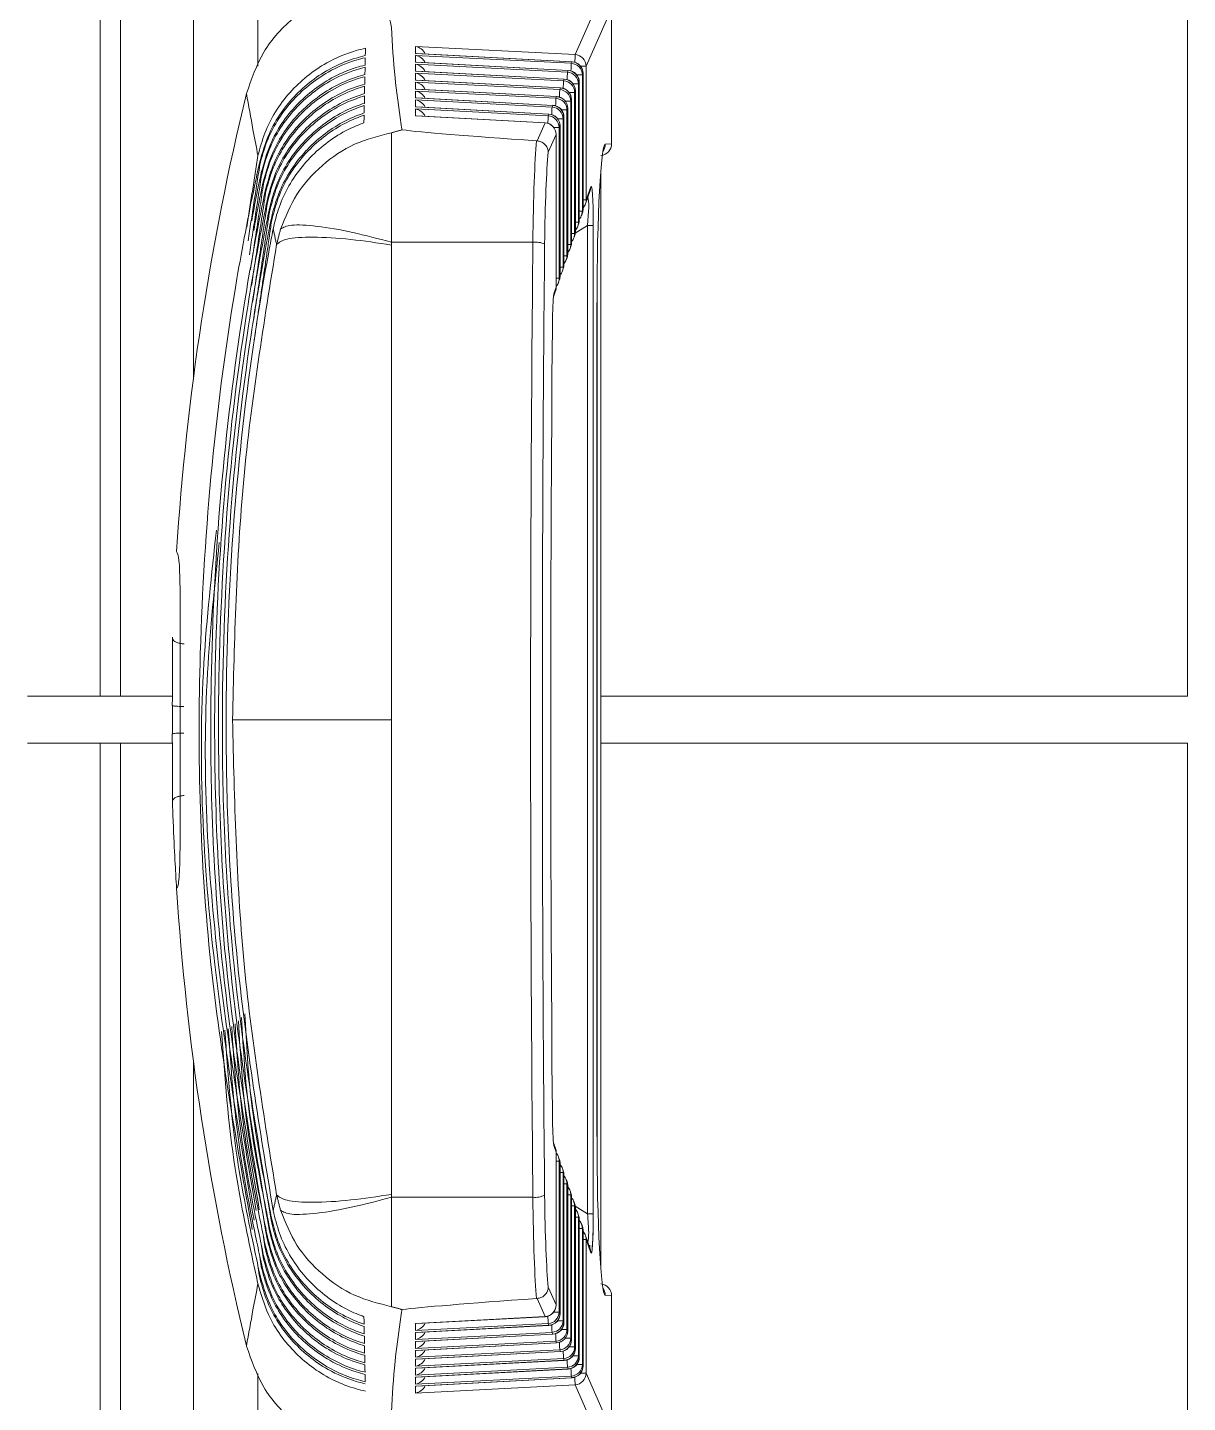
# Model space of a CAD drawing. Extents: x 11 to 120, y 2 to 94.
# Drawn here: x 20.791 to 21.779, y 39.928 to 41.099 of the extents above; entities that cross this region are included whole.
import ezdxf

# ---------------------------------------------------------------- set-up
doc = ezdxf.new("R2010")
doc.units = 0
doc.header["$MEASUREMENT"] = 0
doc.linetypes.add('SLD-Solid', pattern=[0])
doc.layers.add('OBJECT', color=7, linetype='CONTINUOUS')

msp = doc.modelspace()

# ---------------------------------------------------------------- linework, layer by layer
at = {"layer": 'OBJECT', "color": 7, "linetype": 'SLD-Solid', "lineweight": 15}
for p, q in [((20.9321, 42.4688), (20.9321, 40.8001)), ((21.7788, 42.4688), (21.7788, 40.5293)), ((20.987, 41.066), (20.987, 42.3593)), ((20.8702, 40.5293), (20.8702, 42.2891)), ((20.8528, 41.517), (20.8528, 40.5293)), ((21.2788, 41.1248), (21.2572, 41.0758)), ((21.2667, 41.0659), (21.2883, 41.1149)), ((21.2883, 40.9999), (21.2883, 41.1149)), ((21.1213, 41.0828), (21.2572, 41.0758)), ((21.1213, 41.0769), (21.1213, 41.0828)), ((21.2545, 41.0698), (21.1213, 41.0769)), ((21.1213, 41.0752), (21.2539, 41.0684)), ((21.1213, 41.0693), (21.1213, 41.0752)), ((21.2546, 41.0698), (21.1225, 41.0769)), ((21.2513, 41.0623), (21.1213, 41.0693)), ((21.1213, 41.0676), (21.2507, 41.0609)), ((21.1213, 41.0617), (21.1213, 41.0676)), ((21.248, 41.0549), (21.1213, 41.0617)), ((21.1213, 41.06), (21.2474, 41.0535)), ((21.1213, 41.0541), (21.1213, 41.06)), ((21.2513, 41.0624), (21.1225, 41.0693)), ((21.248, 41.055), (21.1225, 41.0617)), ((21.2507, 41.0609), (21.2513, 41.0623)), ((21.2513, 41.0623), (21.2513, 41.0624)), ((21.2539, 41.0684), (21.2545, 41.0698)), ((21.2545, 41.0698), (21.2546, 41.0698)), ((21.2634, 41.0585), (21.2587, 41.0585)), ((21.2667, 41.0659), (21.262, 41.0659)), ((21.264, 41.0598), (21.2634, 41.0585)), ((21.2634, 41.0585), (21.2634, 40.9426)), ((21.264, 40.9443), (21.264, 41.0598)), ((21.264, 40.9443), (21.264, 41.0598)), ((21.264, 41.0598), (21.264, 41.0598)), ((21.2667, 41.0659), (21.2667, 40.9521)), ((21.2447, 41.0474), (21.1213, 41.0541)), ((21.1213, 41.0524), (21.2441, 41.046)), ((21.1213, 41.0465), (21.1213, 41.0524)), ((21.2447, 41.0475), (21.1225, 41.0541)), ((21.2441, 41.046), (21.2447, 41.0474)), ((21.2447, 41.0474), (21.2447, 41.0475)), ((21.2474, 41.0535), (21.248, 41.0549)), ((21.248, 41.0549), (21.248, 41.055)), ((21.2601, 41.051), (21.2555, 41.051)), ((21.2607, 41.0524), (21.2601, 41.051)), ((21.2601, 41.051), (21.2601, 40.933)), ((21.2607, 40.9348), (21.2607, 41.0524)), ((21.2608, 41.0524), (21.2607, 41.0524)), ((21.2608, 40.9348), (21.2608, 41.0524)), ((21.2415, 41.04), (21.1213, 41.0465)), ((21.1213, 41.0448), (21.2408, 41.0386)), ((21.1213, 41.0389), (21.1213, 41.0448)), ((21.2382, 41.0326), (21.1213, 41.0389)), ((21.1213, 41.0372), (21.2376, 41.0311)), ((21.1213, 41.0313), (21.1213, 41.0372)), ((21.2415, 41.0401), (21.1225, 41.0465)), ((21.2382, 41.0326), (21.1225, 41.0389)), ((21.2408, 41.0386), (21.2415, 41.04)), ((21.2415, 41.04), (21.2415, 41.0401)), ((21.2536, 41.0361), (21.2489, 41.0361)), ((21.2568, 41.0436), (21.2522, 41.0436)), ((21.2542, 41.0375), (21.2536, 41.0361)), ((21.2536, 41.0361), (21.2536, 40.914)), ((21.2542, 40.9158), (21.2542, 41.0375)), ((21.2542, 40.9158), (21.2542, 41.0375)), ((21.2542, 41.0375), (21.2542, 41.0375)), ((21.2575, 41.045), (21.2568, 41.0436)), ((21.2568, 41.0436), (21.2568, 40.9235)), ((21.2575, 40.9253), (21.2575, 41.045)), ((21.2575, 40.9253), (21.2575, 41.045)), ((21.2575, 41.045), (21.2575, 41.045)), ((21.2349, 41.0251), (21.1213, 41.0313)), ((21.1213, 41.0296), (21.2343, 41.0237)), ((21.1213, 41.0236), (21.1213, 41.0296)), ((21.2316, 41.0177), (21.1213, 41.0236)), ((21.2349, 41.0252), (21.1225, 41.0313)), ((21.2317, 41.0178), (21.1225, 41.0237)), ((21.2343, 41.0237), (21.2349, 41.0251)), ((21.2349, 41.0251), (21.2349, 41.0252)), ((21.2376, 41.0311), (21.2382, 41.0326)), ((21.2382, 41.0326), (21.2382, 41.0326)), ((21.2503, 41.0287), (21.2457, 41.0287)), ((21.2509, 41.0301), (21.2503, 41.0287)), ((21.2503, 41.0287), (21.2503, 40.9045)), ((21.2509, 40.9063), (21.2509, 41.0301)), ((21.2509, 40.9063), (21.2509, 41.0301)), ((21.2509, 41.0301), (21.2509, 41.0301)), ((21.2316, 41.0177), (21.2248, 41.0023)), ((21.2317, 41.0178), (21.2316, 41.0177)), ((21.2437, 41.0138), (21.2391, 41.0138)), ((21.247, 41.0212), (21.2424, 41.0212)), ((21.2444, 41.0152), (21.2437, 41.0138)), ((21.2437, 41.0138), (21.2437, 40.8854)), ((21.2444, 40.8873), (21.2444, 41.0152)), ((21.2444, 40.8873), (21.2444, 41.0152)), ((21.2444, 41.0152), (21.2444, 41.0152)), ((21.2476, 41.0227), (21.247, 41.0212)), ((21.247, 41.0212), (21.247, 40.8949)), ((21.2476, 40.8968), (21.2476, 41.0227)), ((21.2477, 41.0227), (21.2476, 41.0227)), ((21.2477, 40.8968), (21.2477, 41.0227)), ((21.2344, 40.9926), (21.2411, 41.0078)), ((21.2411, 40.8777), (21.2411, 41.0078)), ((21.2411, 40.8777), (21.2411, 41.0078)), ((21.2411, 41.0078), (21.2411, 41.0078)), ((21.2883, 40.9999), (21.2829, 40.9994)), ((21.2883, 40.9999), (21.2883, 40.9999)), ((21.279, 40.0416), (21.279, 40.9771)), ((21.2661, 40.9488), (21.27, 40.9601)), ((21.2705, 40.9633), (21.2667, 40.9521)), ((21.2608, 40.9426), (21.2634, 40.9426)), ((21.2634, 40.9426), (21.264, 40.9443)), ((21.2667, 40.9521), (21.264, 40.9521)), ((21.264, 40.9443), (21.264, 40.9443)), ((21.2573, 40.9236), (21.2677, 40.9303)), ((21.2575, 40.933), (21.2601, 40.933)), ((21.2596, 40.9298), (21.2602, 40.9316)), ((21.2601, 40.933), (21.2607, 40.9348)), ((21.2607, 40.9348), (21.2608, 40.9348)), ((21.2629, 40.9393), (21.2635, 40.9411)), ((21.2677, 40.0884), (21.2677, 40.9303)), ((21.2727, 40.9303), (21.2677, 40.9303)), ((21.2727, 40.9303), (21.2727, 40.0884)), ((21.2542, 40.9235), (21.2568, 40.9235)), ((21.2563, 40.9203), (21.2569, 40.9221)), ((21.2568, 40.9235), (21.2575, 40.9253)), ((21.2575, 40.9253), (21.2575, 40.9253)), ((21.1008, 40.916), (21.2213, 40.916)), ((21.2503, 40.9045), (21.2509, 40.9063)), ((21.2509, 40.914), (21.2536, 40.914)), ((21.2509, 40.9063), (21.2509, 40.9063)), ((21.253, 40.9107), (21.2537, 40.9125)), ((21.2536, 40.914), (21.2542, 40.9158)), ((21.2542, 40.9158), (21.2542, 40.9158)), ((21.2444, 40.8949), (21.247, 40.8949)), ((21.247, 40.8949), (21.2476, 40.8968)), ((21.2476, 40.8968), (21.2477, 40.8968)), ((21.2477, 40.9045), (21.2503, 40.9045)), ((21.2498, 40.9012), (21.2504, 40.903)), ((21.2411, 40.8854), (21.2437, 40.8854)), ((21.2432, 40.8822), (21.2438, 40.884)), ((21.2437, 40.8854), (21.2444, 40.8873)), ((21.2444, 40.8873), (21.2444, 40.8873)), ((21.2465, 40.8917), (21.2471, 40.8935)), ((21.2389, 40.8696), (21.2406, 40.8745)), ((21.2411, 40.8777), (21.2394, 40.8729)), ((21.2411, 40.8777), (21.2411, 40.8777)), ((21.2758, 40.1544), (21.2758, 40.8643)), ((21.2758, 40.8643), (21.2759, 40.8643)), ((21.2759, 40.1544), (21.2759, 40.8643)), ((20.9178, 40.6527), (20.9178, 40.6527)), ((21.7788, 40.5293), (21.279, 40.5293)), ((20.8528, 40.4893), (20.8528, 39.5017)), ((20.8702, 38.7296), (20.8702, 40.4893)), ((21.279, 40.4893), (21.7788, 40.4893)), ((21.7788, 40.4893), (21.7788, 38.5499)), ((20.9178, 40.366), (20.9178, 40.366)), ((20.9321, 40.2186), (20.9321, 38.5499)), ((21.2406, 40.1442), (21.2389, 40.149)), ((21.2411, 40.1409), (21.2394, 40.1458)), ((21.2758, 40.1544), (21.2759, 40.1544)), ((21.2411, 40.0109), (21.2411, 40.1409)), ((21.2411, 40.0109), (21.2411, 40.1409)), ((21.2411, 40.1409), (21.2411, 40.1409)), ((21.2437, 40.1333), (21.2411, 40.1333)), ((21.2438, 40.1347), (21.2432, 40.1365)), ((21.2437, 40.1333), (21.2437, 40.0049)), ((21.2444, 40.1314), (21.2437, 40.1333)), ((21.2444, 40.0035), (21.2444, 40.1314)), ((21.2444, 40.0035), (21.2444, 40.1314)), ((21.2444, 40.1314), (21.2444, 40.1314)), ((21.247, 40.1237), (21.2444, 40.1237)), ((21.2471, 40.1252), (21.2465, 40.127)), ((21.247, 40.1237), (21.247, 39.9975)), ((21.2476, 40.1219), (21.247, 40.1237)), ((21.2476, 39.996), (21.2476, 40.1219)), ((21.2477, 40.1219), (21.2476, 40.1219)), ((21.2477, 39.996), (21.2477, 40.1219)), ((21.2503, 40.1142), (21.2477, 40.1142)), ((21.2504, 40.1157), (21.2498, 40.1175)), ((21.2503, 40.1142), (21.2503, 39.99)), ((21.2509, 40.1124), (21.2503, 40.1142)), ((21.2509, 39.9886), (21.2509, 40.1124)), ((21.2509, 39.9886), (21.2509, 40.1124)), ((21.2509, 40.1124), (21.2509, 40.1124)), ((21.1008, 40.1026), (21.2213, 40.1026)), ((21.2536, 40.1047), (21.2509, 40.1047)), ((21.2537, 40.1061), (21.253, 40.108)), ((21.2536, 40.1047), (21.2536, 39.9826)), ((21.2542, 40.1029), (21.2536, 40.1047)), ((21.2542, 39.9812), (21.2542, 40.1029)), ((21.2542, 39.9812), (21.2542, 40.1029)), ((21.2542, 40.1029), (21.2542, 40.1029)), ((21.2569, 40.0966), (21.2563, 40.0984)), ((21.2568, 40.0952), (21.2542, 40.0952)), ((21.2568, 40.0952), (21.2568, 39.9751)), ((21.2575, 40.0934), (21.2568, 40.0952)), ((21.2573, 40.0951), (21.2677, 40.0884)), ((21.2575, 39.9737), (21.2575, 40.0934)), ((21.2575, 39.9737), (21.2575, 40.0934)), ((21.2575, 40.0934), (21.2575, 40.0934)), ((21.2602, 40.0871), (21.2596, 40.0889)), ((21.2727, 40.0884), (21.2677, 40.0884)), ((21.2601, 40.0857), (21.2575, 40.0857)), ((21.2601, 40.0857), (21.2601, 39.9677)), ((21.2607, 40.0839), (21.2601, 40.0857)), ((21.2607, 39.9663), (21.2607, 40.0839)), ((21.2608, 40.0839), (21.2607, 40.0839)), ((21.2608, 39.9663), (21.2608, 40.0839)), ((21.2634, 40.0761), (21.2608, 40.0761)), ((21.2635, 40.0776), (21.2629, 40.0794)), ((21.2634, 40.0761), (21.2634, 39.9602)), ((21.264, 40.0744), (21.2634, 40.0761)), ((21.264, 39.9589), (21.264, 40.0744)), ((21.264, 39.9589), (21.264, 40.0744)), ((21.264, 40.0744), (21.264, 40.0744)), ((21.264, 40.0666), (21.2667, 40.0666)), ((21.27, 40.0586), (21.2661, 40.0699)), ((21.2667, 40.0666), (21.2667, 39.9528)), ((21.2705, 40.0554), (21.2667, 40.0666)), ((21.2699, 40.0589), (21.2699, 40.0617)), ((21.2316, 40.001), (21.2248, 40.0164)), ((21.2344, 40.0261), (21.2411, 40.0109)), ((21.2883, 40.0188), (21.2829, 40.0192)), ((21.2883, 40.0188), (21.2883, 39.9038)), ((21.2883, 40.0188), (21.2883, 40.0188)), ((21.2391, 40.0049), (21.2437, 40.0049)), ((21.2411, 40.0109), (21.2411, 40.0109)), ((21.2437, 40.0049), (21.2444, 40.0035)), ((21.1213, 39.995), (21.2316, 40.001)), ((21.1213, 39.9891), (21.1213, 39.995)), ((21.2343, 39.995), (21.1213, 39.9891)), ((21.1213, 39.9874), (21.2349, 39.9936)), ((21.1225, 39.995), (21.2317, 40.0009)), ((21.1225, 39.9874), (21.2349, 39.9935)), ((21.2316, 40.001), (21.2317, 40.0009)), ((21.2349, 39.9936), (21.2343, 39.995)), ((21.2349, 39.9935), (21.2349, 39.9936)), ((21.2424, 39.9975), (21.247, 39.9975)), ((21.2444, 40.0035), (21.2444, 40.0035)), ((21.247, 39.9975), (21.2476, 39.996)), ((21.2476, 39.996), (21.2477, 39.996)), ((21.2376, 39.9875), (21.1213, 39.9815)), ((21.1213, 39.9815), (21.1213, 39.9874)), ((21.1213, 39.9798), (21.2382, 39.9861)), ((21.1225, 39.9798), (21.2382, 39.986)), ((21.2382, 39.9861), (21.2376, 39.9875)), ((21.2382, 39.986), (21.2382, 39.9861)), ((21.2457, 39.99), (21.2503, 39.99)), ((21.2489, 39.9826), (21.2536, 39.9826)), ((21.2503, 39.99), (21.2509, 39.9886)), ((21.2509, 39.9886), (21.2509, 39.9886)), ((21.2536, 39.9826), (21.2542, 39.9812)), ((21.2542, 39.9812), (21.2542, 39.9812)), ((21.2408, 39.9801), (21.1213, 39.9739)), ((21.1213, 39.9739), (21.1213, 39.9798)), ((21.1213, 39.9722), (21.2415, 39.9787)), ((21.2441, 39.9727), (21.1213, 39.9663)), ((21.1213, 39.9663), (21.1213, 39.9722)), ((21.1213, 39.9646), (21.2447, 39.9712)), ((21.1225, 39.9722), (21.2415, 39.9786)), ((21.1225, 39.9646), (21.2447, 39.9712)), ((21.2415, 39.9787), (21.2408, 39.9801)), ((21.2415, 39.9786), (21.2415, 39.9787)), ((21.2447, 39.9712), (21.2441, 39.9727)), ((21.2447, 39.9712), (21.2447, 39.9712)), ((21.2522, 39.9751), (21.2568, 39.9751)), ((21.2568, 39.9751), (21.2575, 39.9737)), ((21.2575, 39.9737), (21.2575, 39.9737)), ((21.2474, 39.9652), (21.1213, 39.9587)), ((21.1213, 39.9587), (21.1213, 39.9646)), ((21.1213, 39.957), (21.248, 39.9638)), ((21.2507, 39.9578), (21.1213, 39.9511)), ((21.1225, 39.957), (21.248, 39.9637)), ((21.248, 39.9638), (21.2474, 39.9652)), ((21.248, 39.9637), (21.248, 39.9638)), ((21.2513, 39.9564), (21.2507, 39.9578)), ((21.2555, 39.9677), (21.2601, 39.9677)), ((21.2587, 39.9602), (21.2634, 39.9602)), ((21.2601, 39.9677), (21.2607, 39.9663)), ((21.2607, 39.9663), (21.2608, 39.9663)), ((21.2634, 39.9602), (21.264, 39.9589)), ((21.264, 39.9589), (21.264, 39.9589)), ((20.987, 38.6593), (20.987, 39.9525)), ((21.1213, 39.9511), (21.1213, 39.957)), ((21.1213, 39.9494), (21.2513, 39.9564)), ((21.2539, 39.9503), (21.1213, 39.9435)), ((21.1213, 39.9435), (21.1213, 39.9494)), ((21.1213, 39.9418), (21.2545, 39.9489)), ((21.1225, 39.9494), (21.2513, 39.9563)), ((21.1225, 39.9417), (21.2546, 39.9489)), ((21.2513, 39.9563), (21.2513, 39.9564)), ((21.2545, 39.9489), (21.2539, 39.9503)), ((21.2546, 39.9489), (21.2545, 39.9489)), ((21.262, 39.9528), (21.2667, 39.9528)), ((21.2667, 39.9528), (21.2883, 39.9037)), ((21.2572, 39.9429), (21.1213, 39.9359)), ((21.1213, 39.9359), (21.1213, 39.9418)), ((21.2788, 39.8939), (21.2572, 39.9429))]:
    msp.add_line(p, q, dxfattribs=at)
at = {"layer": 'OBJECT', "color": 7, "linetype": 'SLD-Solid', "lineweight": 15, "flags": 128}
for points in [[(21.2408, 41.0386), (21.2408, 41.0382), (21.2408, 41.0375), (21.2408, 41.0365), (21.2407, 41.0353), (21.2407, 41.0338), (21.2406, 41.0322), (21.2406, 41.0322)], [(21.2441, 41.046), (21.2441, 41.0457), (21.2441, 41.045), (21.244, 41.044), (21.244, 41.0427), (21.2439, 41.0413), (21.2439, 41.0397), (21.2439, 41.0397)], [(21.2343, 41.0237), (21.2343, 41.0233), (21.2343, 41.0226), (21.2342, 41.0216), (21.2342, 41.0204), (21.2341, 41.019), (21.234, 41.0173), (21.234, 41.0174)], [(21.2376, 41.0311), (21.2376, 41.0308), (21.2375, 41.0301), (21.2375, 41.0291), (21.2374, 41.0279), (21.2374, 41.0264), (21.2373, 41.0248), (21.2373, 41.0248)], [(21.2343, 39.995), (21.2343, 39.9954), (21.2343, 39.9961), (21.2342, 39.997), (21.2342, 39.9983), (21.2341, 39.9997), (21.234, 40.0014), (21.234, 40.0013)], [(21.2376, 39.9875), (21.2376, 39.9879), (21.2375, 39.9886), (21.2375, 39.9896), (21.2374, 39.9908), (21.2374, 39.9923), (21.2373, 39.9939), (21.2373, 39.9939)], [(21.2408, 39.9801), (21.2408, 39.9805), (21.2408, 39.9812), (21.2408, 39.9822), (21.2407, 39.9834), (21.2407, 39.9849), (21.2406, 39.9865), (21.2406, 39.9865)], [(21.2441, 39.9727), (21.2441, 39.973), (21.2441, 39.9737), (21.244, 39.9747), (21.244, 39.976), (21.2439, 39.9774), (21.2439, 39.979), (21.2439, 39.979)]]:
    msp.add_lwpolyline(points, dxfattribs=at)
at = {"layer": 'OBJECT', "color": 7, "linetype": 'SLD-Solid', "lineweight": 15}
for centre, radius, start, end in [((20.9736, 41.0841), 0.2838, 357.0268, 358.3202), ((21.2566, 41.0658), 0.01, 0.5779, 86.7662), ((20.9674, 41.0692), 0.2834, 357.0284, 358.3207), ((21.2501, 41.0509), 0.01, 0.5779, 86.7662), ((21.2508, 41.0524), 0.01, 0, 86.9163), ((21.2507, 41.0523), 0.01, 0.5779, 86.7662), ((20.9705, 41.0767), 0.2836, 357.0276, 358.3204), ((21.2534, 41.0584), 0.01, 0.5779, 86.7662), ((21.254, 41.0597), 0.01, 0.5779, 86.7662), ((21.254, 41.0598), 0.01, 0, 86.9163), ((21.2442, 41.0375), 0.01, 0, 86.9163), ((21.2442, 41.0374), 0.01, 0.5779, 86.7662), ((20.9644, 41.0618), 0.2831, 357.0293, 358.3209), ((21.2468, 41.0435), 0.01, 0.5779, 86.7662), ((21.2475, 41.045), 0.01, 0, 86.9163), ((21.2474, 41.0449), 0.01, 0.5779, 86.7662), ((23.1633, 40.5093), 2.25, 166.2899, 176.3463), ((21.2403, 41.0286), 0.01, 0.5779, 86.7662), ((21.2409, 41.0301), 0.01, 0, 86.9163), ((21.2409, 41.03), 0.01, 0.5779, 86.7662), ((21.2435, 41.036), 0.01, 0.5779, 86.7662), ((21.2337, 41.0137), 0.01, 0.5779, 86.7662), ((21.2344, 41.0152), 0.01, 0, 86.9163), ((21.2343, 41.0151), 0.01, 0.5779, 86.7662), ((21.237, 41.0211), 0.01, 0.5779, 86.7662), ((21.2377, 41.0227), 0.01, 0, 86.9163), ((21.2376, 41.0226), 0.01, 0.5779, 86.7662), ((21.2311, 41.0077), 0.01, 0.5779, 86.7662), ((21.2311, 41.0078), 0.01, 0, 86.9163), ((21.2783, 40.9999), 0.01, 275, 0), ((21.2729, 40.9994), 0.01, 322.3692, 0.0202), ((21.2608, 40.9632), 0.00975, 341.0216, 0.4727), ((21.2536, 40.9425), 0.00975, 341.0216, 0.4727), ((21.254, 40.9443), 0.01, 341.0172, 0), ((21.2543, 40.9443), 0.00975, 341.0216, 0.4727), ((21.2567, 40.9521), 0.01, 317.2005, 341.0172), ((21.2569, 40.952), 0.00975, 341.0216, 0.4727), ((21.2501, 40.933), 0.01, 317.2514, 341.0172), ((21.2504, 40.933), 0.00975, 341.0216, 0.4727), ((21.2508, 40.9348), 0.01, 341.0172, 0), ((21.251, 40.9347), 0.00975, 341.0216, 0.4727), ((21.2534, 40.9426), 0.01, 317.226, 341.0172), ((21.2469, 40.9235), 0.01, 317.2769, 341.0172), ((21.2471, 40.9234), 0.00975, 341.0216, 0.4727), ((21.2475, 40.9253), 0.01, 341.0172, 0), ((21.2477, 40.9252), 0.00975, 341.0216, 0.4727), ((21.2234, 40.8991), 0.0171, 62.4563, 97.024), ((21.2409, 40.9063), 0.01, 341.0172, 0), ((21.2412, 40.9062), 0.00975, 341.0216, 0.4727), ((21.2436, 40.914), 0.01, 317.3024, 341.0172), ((21.2438, 40.9139), 0.00975, 341.0216, 0.4727), ((21.2442, 40.9158), 0.01, 341.0172, 0), ((21.2444, 40.9157), 0.00975, 341.0216, 0.4727), ((21.2373, 40.8949), 0.00975, 341.0216, 0.4727), ((21.2377, 40.8968), 0.01, 341.0172, 0), ((21.2379, 40.8967), 0.00975, 341.0216, 0.4727), ((21.2403, 40.9045), 0.01, 317.3279, 341.0172), ((21.2405, 40.9044), 0.00975, 341.0216, 0.4727), ((21.234, 40.8853), 0.00975, 341.0216, 0.4727), ((21.2344, 40.8873), 0.01, 341.0172, 0), ((21.2346, 40.8872), 0.00975, 341.0216, 0.4727), ((21.237, 40.8949), 0.01, 317.3534, 341.0172), ((21.2297, 40.8728), 0.00975, 341.0216, 0.4727), ((21.2311, 40.8777), 0.01, 341.0172, 0), ((21.2314, 40.8777), 0.00975, 341.0216, 0.4727), ((21.2338, 40.8854), 0.01, 317.3789, 341.0172), ((23.1633, 40.5093), 2.25, 183.6537, 193.7101), ((21.2297, 40.1459), 0.00975, 359.5273, 18.9784), ((21.2311, 40.1409), 0.01, 0, 18.9828), ((21.2314, 40.141), 0.00975, 359.5273, 18.9784), ((21.2338, 40.1333), 0.01, 18.9828, 42.6211), ((21.234, 40.1333), 0.00975, 359.5273, 18.9784), ((21.2344, 40.1314), 0.01, 0, 18.9828), ((21.2346, 40.1315), 0.00975, 359.5273, 18.9784), ((21.237, 40.1237), 0.01, 18.9828, 42.6466), ((21.2373, 40.1238), 0.00975, 359.5273, 18.9784), ((21.2377, 40.1219), 0.01, 0, 18.9828), ((21.2379, 40.122), 0.00975, 359.5273, 18.9784), ((21.2403, 40.1142), 0.01, 18.9828, 42.6721), ((21.2405, 40.1143), 0.00975, 359.5273, 18.9784), ((21.2409, 40.1124), 0.01, 0, 18.9828), ((21.2412, 40.1125), 0.00975, 359.5273, 18.9784), ((21.2436, 40.1047), 0.01, 18.9828, 42.6976), ((21.2234, 40.1196), 0.0171, 262.976, 297.5437), ((21.2438, 40.1048), 0.00975, 359.5273, 18.9784), ((21.2442, 40.1029), 0.01, 0, 18.9828), ((21.2444, 40.103), 0.00975, 359.5273, 18.9784), ((21.2469, 40.0952), 0.01, 18.9828, 42.7231), ((21.2471, 40.0953), 0.00975, 359.5273, 18.9784), ((21.2475, 40.0934), 0.01, 0, 18.9828), ((21.2477, 40.0935), 0.00975, 359.5273, 18.9784), ((21.2501, 40.0857), 0.01, 18.9828, 42.7486), ((21.2504, 40.0857), 0.00975, 359.5273, 18.9784), ((21.2508, 40.0839), 0.01, 0, 18.9828), ((21.251, 40.084), 0.00975, 359.5273, 18.9784), ((20.924, 40.0841), 0.3487, 356.0429, 0.6963), ((21.2534, 40.0761), 0.01, 18.9828, 42.774), ((21.2536, 40.0762), 0.00975, 359.5273, 18.9784), ((21.254, 40.0744), 0.01, 0, 18.9828), ((21.2543, 40.0744), 0.00975, 359.5273, 18.9784), ((21.2567, 40.0666), 0.01, 18.9828, 42.7995), ((21.2569, 40.0667), 0.00975, 359.5273, 18.9784), ((21.2608, 40.0555), 0.00975, 359.5273, 18.9784), ((21.2783, 40.0188), 0.01, 0, 85), ((21.2729, 40.0192), 0.01, 359.9798, 37.6308), ((21.2311, 40.011), 0.01, 273.2338, 359.4221), ((21.2311, 40.0109), 0.01, 273.0837, 0), ((21.2337, 40.005), 0.01, 273.2338, 359.4221), ((21.2344, 40.0035), 0.01, 273.0837, 0), ((21.2343, 40.0036), 0.01, 273.2338, 359.4221), ((21.237, 39.9976), 0.01, 273.2338, 359.4221), ((21.2377, 39.996), 0.01, 273.0837, 0), ((21.2376, 39.9961), 0.01, 273.2338, 359.4221), ((21.2403, 39.9901), 0.01, 273.2338, 359.4221), ((21.2409, 39.9886), 0.01, 273.0837, 0), ((21.2409, 39.9887), 0.01, 273.2338, 359.4221), ((21.2435, 39.9827), 0.01, 273.2338, 359.4221), ((21.2442, 39.9812), 0.01, 273.0837, 0), ((21.2442, 39.9813), 0.01, 273.2338, 359.4221), ((20.9644, 39.9569), 0.2831, 1.6791, 2.9707), ((21.2468, 39.9752), 0.01, 273.2338, 359.4221), ((21.2475, 39.9737), 0.01, 273.0837, 0), ((21.2474, 39.9738), 0.01, 273.2338, 359.4221), ((20.9674, 39.9495), 0.2834, 1.6793, 2.9716), ((21.2501, 39.9678), 0.01, 273.2338, 359.4221), ((21.2508, 39.9663), 0.01, 273.0837, 0), ((21.2507, 39.9664), 0.01, 273.2338, 359.4221), ((21.2534, 39.9603), 0.01, 273.2338, 359.4221), ((21.254, 39.959), 0.01, 273.2338, 359.4221), ((21.254, 39.9589), 0.01, 273.0837, 0), ((20.9705, 39.942), 0.2836, 1.6796, 2.9724), ((21.0342, 39.937), 0.2231, 1.5039, 3.1491), ((21.2566, 39.9529), 0.01, 273.2338, 359.4221)]:
    msp.add_arc(centre, radius, start, end, dxfattribs=at)
for centre, major_axis, ratio, start_param, end_param in [((23.1633, 41.6277), (0, 2.3412), 0.904333, 1.783132, 1.798644), ((21.1208, 41.0729), (-0.00731, 0.0077), 0.885668, 4.382844, 5.410602), ((21.1208, 41.0653), (-0.00731, 0.0077), 0.885668, 4.382844, 5.410602), ((21.1208, 41.0577), (-0.00731, 0.0077), 0.885668, 4.382844, 5.410602), ((21.1208, 41.0501), (-0.00731, 0.0077), 0.885668, 4.382844, 5.410602), ((21.1208, 41.0425), (-0.00731, 0.0077), 0.885668, 4.382844, 5.410602), ((21.1208, 41.0349), (-0.00731, 0.0077), 0.885668, 4.382844, 5.410602), ((21.1208, 41.0273), (-0.00731, 0.0077), 0.885668, 4.382844, 5.410602), ((21.1208, 41.0196), (-0.00731, 0.0077), 0.885668, 4.382844, 5.410602), ((23.3905, 40.8944), (2.2897, -0.1191), 0.00637, 3.231059, 3.472172), ((21.227, 40.8944), (0, 0.12), 0.048402, 0.452421, 1.389042), ((21.237, 40.8944), (0, 0.11), 0.052802, 0.467509, 1.389042), ((21.283, 40.8639), (0, 0.1355), 0.052561, 0.00459, 1.56779), ((21.2701, 40.9156), (0.0008, 0.0482), 0.049658, 5.022693, 6.434219), ((21.2602, 40.9156), (0.0068, 0.04), 0.131783, 5.110715, 6.047878), ((21.3376, 40.5093), (0, 2.25), 0.052568, 1.389042, 1.75255), ((21.3476, 40.5093), (0, 2.24), 0.052802, 1.389042, 1.75255), ((21.3511, 40.5093), (0, 2.1693), 0.052827, 1.416282, 1.725311), ((20.9065, 40.5093), (0, 0.1429), 0.054262, 4.626976, 4.797802), ((21.283, 40.1548), (0, 0.1355), 0.052561, 1.573802, 3.137003), ((21.227, 40.1243), (0, 0.12), 0.048402, 1.75255, 2.689171), ((21.237, 40.1243), (0, 0.11), 0.052802, 1.75255, 2.674084), ((21.2602, 40.1031), (-0.0068, 0.04), 0.131783, 3.829134, 4.314063), ((21.2701, 40.1031), (-0.0008, 0.0482), 0.049658, 2.990559, 4.402085), ((21.2602, 40.1031), (-0.0068, 0.04), 0.131783, 3.3769, 3.829134), ((23.3905, 40.1243), (2.2897, 0.1191), 0.00637, 2.811013, 3.052126), ((21.1208, 39.9991), (0.00731, 0.0077), 0.885668, 4.014175, 5.041934), ((21.1208, 39.9914), (0.00731, 0.0077), 0.885668, 4.014175, 5.041934), ((21.1208, 39.9838), (0.00731, 0.0077), 0.885668, 4.014175, 5.041934), ((21.1208, 39.9762), (0.00731, 0.0077), 0.885668, 4.014175, 5.041934), ((21.1208, 39.9686), (0.00731, 0.0077), 0.885668, 4.014175, 5.041934), ((21.1208, 39.961), (0.00731, 0.0077), 0.885668, 4.014175, 5.041934), ((21.1208, 39.9534), (0.00731, 0.0077), 0.885668, 4.014175, 5.041934), ((21.1208, 39.9458), (0.00731, 0.0077), 0.885668, 4.014175, 5.041934)]:
    msp.add_ellipse(centre, major_axis=major_axis, ratio=ratio, start_param=start_param, end_param=end_param, dxfattribs=at)
for points, knots in [([(21.0936, 41.1343), (21.0801, 41.133), (21.0532, 41.1303), (21.0175, 41.1095), (20.9901, 41.0797), (20.9816, 41.0549), (20.9774, 41.0428)], [0, 0, 0, 0, 0.253584, 0.507165, 0.760847, 1, 1, 1, 1]), ([(21.1098, 41.0117), (21.1097, 41.0124), (21.1092, 41.0159), (21.107, 41.0307), (21.103, 41.0591), (21.1016, 41.0846), (21.1008, 41.0989)], [0, 0, 0, 0, 0.024148, 0.120739, 0.507103, 1, 1, 1, 1]), ([(20.9871, 40.9898), (20.9889, 40.9963), (20.9942, 41.0158), (21.0127, 41.0449), (21.0411, 41.0679), (21.0646, 41.0778), (21.076, 41.0806), (21.0787, 41.0812)], [0, 0, 0, 0, 0.147376, 0.444496, 0.741154, 0.940222, 1, 1, 1, 1]), ([(21.0785, 41.075), (21.0759, 41.0743), (21.0668, 41.072), (21.0456, 41.0635), (21.0182, 41.0434), (20.997, 41.0135), (20.9908, 40.992), (20.9884, 40.9834)], [0, 0, 0, 0, 0.059553, 0.208066, 0.505163, 0.802607, 1, 1, 1, 1]), ([(20.9887, 40.9818), (20.9904, 40.9883), (20.9957, 41.0078), (21.014, 41.037), (21.0421, 41.0598), (21.065, 41.0697), (21.0759, 41.0725), (21.0785, 41.0732)], [0, 0, 0, 0, 0.148954, 0.449261, 0.7491, 0.940502, 1, 1, 1, 1]), ([(21.0785, 41.0732), (21.0785, 41.0723), (21.0784, 41.0702), (21.0784, 41.0682), (21.0784, 41.0669)], [0, 0, 0, 0, 0.412528, 1, 1, 1, 1]), ([(21.0787, 41.0812), (21.0786, 41.0803), (21.0786, 41.0783), (21.0786, 41.0762), (21.0785, 41.075)], [0, 0, 0, 0, 0.412557, 1, 1, 1, 1]), ([(21.0784, 41.0669), (21.0758, 41.0662), (21.0668, 41.0638), (21.0458, 41.055), (21.0186, 41.0345), (20.9982, 41.0046), (20.9923, 40.9836), (20.99, 40.9754)], [0, 0, 0, 0, 0.059276, 0.209421, 0.509831, 0.810598, 1, 1, 1, 1]), ([(20.9903, 40.9738), (20.992, 40.9803), (20.9972, 40.9998), (21.0155, 41.0291), (21.0431, 41.0517), (21.0654, 41.0616), (21.0758, 41.0644), (21.0783, 41.0651)], [0, 0, 0, 0, 0.150605, 0.454244, 0.75741, 0.940779, 1, 1, 1, 1]), ([(21.0782, 41.0589), (21.0757, 41.0581), (21.0668, 41.0556), (21.0459, 41.0464), (21.019, 41.0255), (20.9994, 40.9958), (20.9937, 40.9751), (20.9916, 40.9674)], [0, 0, 0, 0, 0.059002, 0.210856, 0.514734, 0.81898, 1, 1, 1, 1]), ([(21.0783, 41.0651), (21.0783, 41.0643), (21.0783, 41.0622), (21.0783, 41.0601), (21.0782, 41.0589)], [0, 0, 0, 0, 0.412497, 1, 1, 1, 1]), ([(20.9919, 40.9658), (20.9936, 40.9723), (20.9988, 40.9918), (21.0169, 41.0211), (21.0441, 41.0436), (21.0658, 41.0535), (21.0757, 41.0563), (21.0782, 41.057)], [0, 0, 0, 0, 0.152333, 0.459461, 0.766109, 0.941054, 1, 1, 1, 1]), ([(21.0781, 41.0507), (21.0756, 41.05), (21.0668, 41.0473), (21.0461, 41.0378), (21.0195, 41.0165), (21.0006, 40.9869), (20.9952, 40.9667), (20.9932, 40.9594)], [0, 0, 0, 0, 0.058731, 0.212374, 0.519887, 0.827777, 1, 1, 1, 1]), ([(20.9936, 40.9578), (20.9952, 40.9642), (21.0003, 40.9838), (21.0184, 41.0132), (21.0451, 41.0354), (21.0663, 41.0453), (21.0756, 41.0482), (21.078, 41.0489)], [0, 0, 0, 0, 0.154143, 0.464926, 0.775223, 0.941326, 1, 1, 1, 1]), ([(21.078, 41.0489), (21.078, 41.048), (21.078, 41.0459), (21.0779, 41.0438), (21.0779, 41.0426)], [0, 0, 0, 0, 0.41243, 1, 1, 1, 1]), ([(21.0782, 41.057), (21.0782, 41.0562), (21.0781, 41.0541), (21.0781, 41.052), (21.0781, 41.0507)], [0, 0, 0, 0, 0.412464, 1, 1, 1, 1]), ([(20.9774, 41.0426), (20.9792, 41.0324), (20.9823, 41.0148), (20.9857, 40.9972), (20.9871, 40.9898)], [0, 0, 0, 0, 0.581449, 1, 1, 1, 1]), ([(21.0779, 41.0426), (21.0755, 41.0418), (21.0668, 41.039), (21.0462, 41.0292), (21.02, 41.0075), (21.0018, 40.978), (20.9967, 40.9582), (20.9949, 40.9514)], [0, 0, 0, 0, 0.058463, 0.213983, 0.525307, 0.837021, 1, 1, 1, 1]), ([(20.9952, 40.9498), (20.9969, 40.9562), (21.0019, 40.9758), (21.0198, 41.0053), (21.0461, 41.0273), (21.0667, 41.0371), (21.0755, 41.0399), (21.0779, 41.0407)], [0, 0, 0, 0, 0.156042, 0.470658, 0.784781, 0.941595, 1, 1, 1, 1]), ([(21.0779, 41.0407), (21.0779, 41.0398), (21.0778, 41.0377), (21.0778, 41.0356), (21.0778, 41.0343)], [0, 0, 0, 0, 0.412394, 1, 1, 1, 1]), ([(21.0778, 41.0343), (21.0754, 41.0336), (21.0667, 41.0306), (21.0464, 41.0205), (21.0205, 40.9984), (21.0031, 40.969), (20.9982, 40.9497), (20.9966, 40.9434)], [0, 0, 0, 0, 0.058198, 0.215687, 0.531014, 0.846742, 1, 1, 1, 1]), ([(20.9969, 40.9417), (20.9986, 40.9482), (21.0035, 40.9678), (21.0213, 40.9974), (21.0472, 41.0191), (21.0672, 41.0289), (21.0754, 41.0317), (21.0777, 41.0325)], [0, 0, 0, 0, 0.158035, 0.476676, 0.794816, 0.941861, 1, 1, 1, 1]), ([(21.0776, 41.0261), (21.0753, 41.0253), (21.0667, 41.0222), (21.0466, 41.0118), (21.0211, 40.9892), (21.0044, 40.9601), (20.9997, 40.9412), (20.9983, 40.9354)], [0, 0, 0, 0, 0.057936, 0.217495, 0.537029, 0.856977, 1, 1, 1, 1]), ([(20.9987, 40.9337), (21.0003, 40.9402), (21.0052, 40.9598), (21.0229, 40.9894), (21.0482, 41.0109), (21.0676, 41.0206), (21.0753, 41.0234), (21.0776, 41.0242)], [0, 0, 0, 0, 0.16013, 0.483001, 0.805363, 0.942123, 1, 1, 1, 1]), ([(21.0776, 41.0242), (21.0775, 41.0234), (21.0775, 41.0212), (21.0774, 41.0191), (21.0774, 41.0178)], [0, 0, 0, 0, 0.412316, 1, 1, 1, 1]), ([(21.0777, 41.0325), (21.0777, 41.0316), (21.0777, 41.0295), (21.0776, 41.0274), (21.0776, 41.0261)], [0, 0, 0, 0, 0.412356, 1, 1, 1, 1]), ([(21.0774, 41.0178), (21.0752, 41.0169), (21.0667, 41.0137), (21.0468, 41.0031), (21.0216, 40.98), (21.0057, 40.9511), (21.0013, 40.9327), (21.0001, 40.9273)], [0, 0, 0, 0, 0.057678, 0.219414, 0.543377, 0.867765, 1, 1, 1, 1]), ([(21.2248, 41.0023), (21.226, 41.0021), (21.2282, 41.0018), (21.2311, 40.9999), (21.2332, 40.9974), (21.2342, 40.9948), (21.2344, 40.9932), (21.2344, 40.9926), (21.2344, 40.9926)], [0, 0, 0, 0, 0.219281, 0.438507, 0.659241, 0.882986, 0.98583, 1, 1, 1, 1]), ([(20.9884, 40.9834), (20.987, 40.9769), (20.98, 40.9443), (20.9538, 40.8064), (20.9328, 40.5848), (20.9396, 40.3124), (20.9687, 40.1503), (20.9822, 40.0752)], [0, 0, 0, 0, 0.021872, 0.109373, 0.460233, 0.750104, 1, 1, 1, 1]), ([(20.99, 40.9754), (20.9886, 40.9689), (20.9856, 40.9552), (20.9831, 40.9414), (20.9818, 40.9342)], [0, 0, 0, 0, 0.476163, 1, 1, 1, 1]), ([(20.9916, 40.9674), (20.9902, 40.9609), (20.9873, 40.9472), (20.9849, 40.9334), (20.9836, 40.9261)], [0, 0, 0, 0, 0.476002, 1, 1, 1, 1]), ([(20.9932, 40.9594), (20.9919, 40.9529), (20.9852, 40.9202), (20.9605, 40.7821), (20.9424, 40.5682), (20.9507, 40.3099), (20.9764, 40.1612), (20.9883, 40.0918)], [0, 0, 0, 0, 0.022909, 0.11456, 0.482067, 0.758171, 1, 1, 1, 1]), ([(20.9949, 40.9514), (20.9936, 40.9448), (20.987, 40.9122), (20.9628, 40.774), (20.9455, 40.5626), (20.9551, 40.2989), (20.9816, 40.1448), (20.9949, 40.0673)], [0, 0, 0, 0, 0.022484, 0.112433, 0.473117, 0.735079, 1, 1, 1, 1]), ([(20.9966, 40.9434), (20.9953, 40.9368), (20.9888, 40.9041), (20.9651, 40.7658), (20.9488, 40.5571), (20.9587, 40.2989), (20.9839, 40.1501), (20.9966, 40.0753)], [0, 0, 0, 0, 0.022904, 0.114532, 0.481954, 0.739618, 1, 1, 1, 1]), ([(20.9983, 40.9354), (20.997, 40.9288), (20.9907, 40.8961), (20.9674, 40.7577), (20.9521, 40.5516), (20.9623, 40.2989), (20.9863, 40.1554), (20.9983, 40.0833)], [0, 0, 0, 0, 0.023339, 0.11671, 0.491124, 0.744318, 1, 1, 1, 1]), ([(21.1008, 40.916), (21.0896, 40.919), (21.0666, 40.9251), (21.0362, 40.9302), (21.0138, 40.9314), (21.0088, 40.9286), (21.0064, 40.9272)], [0, 0, 0, 0, 0.241561, 0.5, 0.758439, 1, 1, 1, 1]), ([(21.0001, 40.9273), (20.9988, 40.9208), (20.9926, 40.888), (20.9698, 40.7496), (20.9553, 40.5461), (20.9659, 40.2989), (20.9886, 40.1608), (21.0001, 40.0913)], [0, 0, 0, 0, 0.023792, 0.118973, 0.500646, 0.749188, 1, 1, 1, 1]), ([(21.1008, 40.9136), (21.089, 40.9154), (21.0647, 40.9191), (21.0329, 40.9209), (21.0098, 40.9194), (21.0052, 40.9158), (21.003, 40.914)], [0, 0, 0, 0, 0.24117, 0.5, 0.75883, 1, 1, 1, 1]), ([(21.003, 40.914), (20.9922, 40.8475), (20.9703, 40.7135), (20.9671, 40.5777), (20.9655, 40.5093)], [0, 0, 0, 0, 0.496376, 1, 1, 1, 1]), ([(21.2394, 40.8729), (21.2392, 40.872), (21.2388, 40.8701), (21.2383, 40.8627), (21.238, 40.8534), (21.2379, 40.8465), (21.2379, 40.8432)], [0, 0, 0, 0, 0.261879, 0.524407, 0.77642, 1, 1, 1, 1]), ([(20.9518, 40.6709), (20.9476, 40.6333), (20.9339, 40.5104), (20.9443, 40.3123), (20.9713, 40.1556), (20.9838, 40.0832)], [0, 0, 0, 0, 0.192414, 0.627433, 1, 1, 1, 1]), ([(20.9542, 40.6603), (20.9503, 40.6234), (20.9374, 40.504), (20.9479, 40.3123), (20.9737, 40.1609), (20.9855, 40.0913)], [0, 0, 0, 0, 0.194363, 0.629725, 1, 1, 1, 1]), ([(20.9178, 40.6527), (20.9186, 40.6512), (20.9201, 40.6482), (20.9209, 40.6238), (20.921, 40.5877), (20.9208, 40.5425), (20.9207, 40.4935), (20.9209, 40.4462), (20.921, 40.4059), (20.9204, 40.3777), (20.9192, 40.3668), (20.9181, 40.3661), (20.9178, 40.366)], [0, 0, 0, 0, 0.106547, 0.213092, 0.319763, 0.426916, 0.534499, 0.642267, 0.74996, 0.857311, 0.964156, 1, 1, 1, 1]), ([(20.9142, 40.5215), (20.9143, 40.5376), (20.9143, 40.5579), (20.9143, 40.5759), (20.9144, 40.5797)], [0, 0, 0, 0, 0.79181, 1, 1, 1, 1]), ([(20.9143, 40.5791), (20.9144, 40.5785), (20.9146, 40.5774), (20.9163, 40.5759), (20.9188, 40.5748), (20.9214, 40.5742), (20.9232, 40.574), (20.9239, 40.574), (20.9242, 40.574)], [0, 0, 0, 0, 0.214952, 0.429904, 0.644864, 0.85984, 0.951436, 1, 1, 1, 1]), ([(20.8528, 40.5293), (20.8517, 40.5293), (20.8496, 40.5293), (20.838, 40.5293), (20.8215, 40.5293), (20.8048, 40.5293), (20.7944, 40.5293), (20.7909, 40.5293)], [0, 0, 0, 0, 0.2221, 0.4442, 0.666297, 0.88839, 1, 1, 1, 1]), ([(20.9137, 40.5293), (20.913, 40.5293), (20.9054, 40.5293), (20.8927, 40.5293), (20.8786, 40.5293), (20.8717, 40.5293), (20.8706, 40.5293), (20.8702, 40.5293)], [0, 0, 0, 0, 0.028746, 0.306033, 0.583322, 0.860616, 1, 1, 1, 1]), ([(20.9142, 40.5215), (20.9143, 40.5214), (20.9144, 40.5213), (20.9159, 40.521), (20.9184, 40.5208), (20.9207, 40.5207), (20.9226, 40.5207), (20.9235, 40.5207), (20.924, 40.5207)], [0, 0, 0, 0, 0.209939, 0.419878, 0.629817, 0.839756, 0.898241, 1, 1, 1, 1]), ([(21.1008, 40.5093), (21.0842, 40.5093), (21.05, 40.5093), (21.0053, 40.5093), (20.9736, 40.5093), (20.9681, 40.5093), (20.9655, 40.5093)], [0, 0, 0, 0, 0.240773, 0.5, 0.759227, 1, 1, 1, 1]), ([(21.003, 40.1047), (20.9922, 40.1712), (20.9703, 40.3052), (20.9671, 40.441), (20.9655, 40.5093)], [0, 0, 0, 0, 0.496376, 1, 1, 1, 1]), ([(20.924, 40.498), (20.9235, 40.498), (20.9226, 40.498), (20.9207, 40.498), (20.9184, 40.4979), (20.9159, 40.4977), (20.9144, 40.4974), (20.9143, 40.4973), (20.9142, 40.4972)], [0, 0, 0, 0, 0.101759, 0.160244, 0.370183, 0.580122, 0.790061, 1, 1, 1, 1]), ([(20.9144, 40.439), (20.9143, 40.4539), (20.9143, 40.4727), (20.9142, 40.4929), (20.9142, 40.4972)], [0, 0, 0, 0, 0.791837, 1, 1, 1, 1]), ([(20.7909, 40.4893), (20.7978, 40.4893), (20.8118, 40.4893), (20.8304, 40.4893), (20.8444, 40.4893), (20.8514, 40.4893), (20.8524, 40.4893), (20.8528, 40.4893)], [0, 0, 0, 0, 0.222087, 0.444175, 0.666264, 0.888359, 1, 1, 1, 1]), ([(20.8702, 40.4893), (20.8713, 40.4893), (20.8733, 40.4893), (20.8851, 40.4893), (20.8992, 40.4893), (20.9101, 40.4893), (20.9142, 40.4893)], [0, 0, 0, 0, 0.276227, 0.552455, 0.82868, 1, 1, 1, 1]), ([(20.9242, 40.4447), (20.9239, 40.4447), (20.9232, 40.4447), (20.9214, 40.4445), (20.9188, 40.4439), (20.9163, 40.4428), (20.9146, 40.4413), (20.9144, 40.4402), (20.9143, 40.4396)], [0, 0, 0, 0, 0.048564, 0.14016, 0.355136, 0.570096, 0.785048, 1, 1, 1, 1]), ([(20.9178, 40.366), (20.9177, 40.3675), (20.9175, 40.3707), (20.9161, 40.3952), (20.9149, 40.4212), (20.9144, 40.4373), (20.9143, 40.4396)], [0, 0, 0, 0, 0.315568, 0.631102, 0.947588, 1, 1, 1, 1]), ([(20.9936, 40.0609), (20.9922, 40.0675), (20.9856, 40.1001), (20.9731, 40.1628), (20.9696, 40.2198), (20.9677, 40.2502)], [0, 0, 0, 0, 0.10455, 0.522813, 1, 1, 1, 1]), ([(20.9952, 40.0689), (20.9939, 40.0755), (20.9874, 40.1082), (20.9754, 40.169), (20.9722, 40.2242), (20.9705, 40.2528)], [0, 0, 0, 0, 0.10768, 0.538467, 1, 1, 1, 1]), ([(20.9969, 40.077), (20.9957, 40.0835), (20.9893, 40.1162), (20.9778, 40.1754), (20.9747, 40.2289), (20.9732, 40.2557)], [0, 0, 0, 0, 0.110803, 0.554083, 1, 1, 1, 1]), ([(20.9987, 40.085), (20.9974, 40.0915), (20.9911, 40.1243), (20.9801, 40.1818), (20.9773, 40.2337), (20.9759, 40.2589)], [0, 0, 0, 0, 0.113918, 0.569662, 1, 1, 1, 1]), ([(20.9871, 40.0289), (20.9857, 40.0354), (20.9786, 40.068), (20.9638, 40.1391), (20.9589, 40.2048), (20.956, 40.2439)], [0, 0, 0, 0, 0.091948, 0.459795, 1, 1, 1, 1]), ([(20.9887, 40.0369), (20.9873, 40.0434), (20.9804, 40.076), (20.9661, 40.1448), (20.9616, 40.2081), (20.959, 40.2448)], [0, 0, 0, 0, 0.095111, 0.475612, 1, 1, 1, 1]), ([(20.9903, 40.0449), (20.9889, 40.0514), (20.9821, 40.0841), (20.9685, 40.1506), (20.9643, 40.2118), (20.9619, 40.2462)], [0, 0, 0, 0, 0.098265, 0.491386, 1, 1, 1, 1]), ([(20.9919, 40.0529), (20.9906, 40.0594), (20.9838, 40.0921), (20.9708, 40.1566), (20.9669, 40.2157), (20.9648, 40.248)], [0, 0, 0, 0, 0.101412, 0.50712, 1, 1, 1, 1]), ([(21.2394, 40.1458), (21.2392, 40.1467), (21.2388, 40.1486), (21.2383, 40.156), (21.238, 40.1653), (21.2379, 40.1722), (21.2379, 40.1755)], [0, 0, 0, 0, 0.261879, 0.524407, 0.77642, 1, 1, 1, 1]), ([(21.1008, 40.1051), (21.089, 40.1033), (21.0647, 40.0996), (21.0329, 40.0978), (21.0098, 40.0993), (21.0052, 40.1029), (21.003, 40.1047)], [0, 0, 0, 0, 0.24117, 0.5, 0.75883, 1, 1, 1, 1]), ([(21.1008, 40.1026), (21.0896, 40.0997), (21.0666, 40.0935), (21.0362, 40.0885), (21.0138, 40.0873), (21.0088, 40.0901), (21.0064, 40.0915)], [0, 0, 0, 0, 0.241561, 0.5, 0.758439, 1, 1, 1, 1]), ([(21.0001, 40.0913), (21.0017, 40.0848), (21.0065, 40.0652), (21.0241, 40.0355), (21.0491, 40.0141), (21.068, 40.0045), (21.0752, 40.0017), (21.0774, 40.0009)], [0, 0, 0, 0, 0.161729, 0.488573, 0.814943, 0.942319, 1, 1, 1, 1]), ([(20.9966, 40.0753), (20.9982, 40.0688), (21.0032, 40.0492), (21.0211, 40.0196), (21.047, 39.9978), (21.0671, 39.988), (21.0754, 39.9851), (21.0778, 39.9843)], [0, 0, 0, 0, 0.157481, 0.475733, 0.793524, 0.941799, 1, 1, 1, 1]), ([(21.0777, 39.9862), (21.0754, 39.987), (21.0667, 39.99), (21.0464, 40), (21.0207, 40.0222), (21.0033, 40.0515), (20.9985, 40.0707), (20.9969, 40.077)], [0, 0, 0, 0, 0.058136, 0.216179, 0.531949, 0.848067, 1, 1, 1, 1]), ([(20.9983, 40.0833), (20.9999, 40.0768), (21.0048, 40.0572), (21.0226, 40.0276), (21.0481, 40.006), (21.0676, 39.9962), (21.0753, 39.9934), (21.0776, 39.9926)], [0, 0, 0, 0, 0.159551, 0.48199, 0.803962, 0.942061, 1, 1, 1, 1]), ([(21.0776, 39.9945), (21.0753, 39.9953), (21.0667, 39.9984), (21.0466, 40.0088), (21.0212, 40.0314), (21.0046, 40.0604), (21.0001, 40.0792), (20.9987, 40.085)], [0, 0, 0, 0, 0.057873, 0.218011, 0.538018, 0.858388, 1, 1, 1, 1]), ([(20.9949, 40.0673), (20.9966, 40.0608), (21.0016, 40.0412), (21.0196, 40.0117), (21.0459, 39.9896), (21.0667, 39.9798), (21.0755, 39.9769), (21.0779, 39.9761)], [0, 0, 0, 0, 0.155511, 0.469779, 0.783591, 0.941534, 1, 1, 1, 1]), ([(21.0779, 39.978), (21.0755, 39.9787), (21.0667, 39.9816), (21.0463, 39.9913), (21.0201, 40.0131), (21.0021, 40.0425), (20.997, 40.0622), (20.9952, 40.0689)], [0, 0, 0, 0, 0.058402, 0.214452, 0.526193, 0.838268, 1, 1, 1, 1]), ([(20.9916, 40.0513), (20.9933, 40.0448), (20.9985, 40.0252), (21.0166, 39.9958), (21.0439, 39.9733), (21.0658, 39.9634), (21.0757, 39.9606), (21.0782, 39.9598)], [0, 0, 0, 0, 0.151845, 0.458695, 0.765103, 0.940995, 1, 1, 1, 1]), ([(21.0782, 39.9617), (21.0757, 39.9624), (21.0668, 39.965), (21.0459, 39.9741), (21.0192, 39.9951), (20.9996, 40.0247), (20.994, 40.0453), (20.9919, 40.0529)], [0, 0, 0, 0, 0.058943, 0.211285, 0.515535, 0.820092, 1, 1, 1, 1]), ([(20.9932, 40.0593), (20.9949, 40.0528), (21, 40.0332), (21.0181, 40.0038), (21.0449, 39.9815), (21.0662, 39.9716), (21.0756, 39.9687), (21.0781, 39.968)], [0, 0, 0, 0, 0.153635, 0.464106, 0.774128, 0.941266, 1, 1, 1, 1]), ([(21.078, 39.9698), (21.0756, 39.9705), (21.0668, 39.9732), (21.0461, 39.9827), (21.0196, 40.0041), (21.0008, 40.0336), (20.9955, 40.0537), (20.9936, 40.0609)], [0, 0, 0, 0, 0.058671, 0.212823, 0.520728, 0.828954, 1, 1, 1, 1]), ([(20.99, 40.0433), (20.9917, 40.0368), (20.9969, 40.0173), (21.0152, 39.9879), (21.0429, 39.9652), (21.0654, 39.9553), (21.0758, 39.9524), (21.0784, 39.9518)], [0, 0, 0, 0, 0.150136, 0.453531, 0.756488, 0.940721, 1, 1, 1, 1]), ([(21.0783, 39.9536), (21.0758, 39.9543), (21.0668, 39.9567), (21.0458, 39.9656), (21.0187, 39.9861), (20.9984, 40.0158), (20.9925, 40.0368), (20.9903, 40.0449)], [0, 0, 0, 0, 0.059218, 0.209832, 0.510595, 0.811653, 1, 1, 1, 1]), ([(20.9774, 39.9761), (20.9792, 39.9863), (20.9823, 40.0039), (20.9857, 40.0215), (20.9871, 40.0289)], [0, 0, 0, 0, 0.581449, 1, 1, 1, 1]), ([(21.0787, 39.9375), (21.076, 39.9381), (21.0669, 39.9403), (21.0455, 39.9486), (21.0179, 39.9683), (20.9961, 39.9982), (20.9897, 40.02), (20.9871, 40.0289)], [0, 0, 0, 0, 0.059775, 0.207161, 0.501412, 0.795934, 1, 1, 1, 1]), ([(20.9884, 40.0353), (20.9901, 40.0288), (20.9954, 40.0093), (21.0138, 39.98), (21.0419, 39.9571), (21.0649, 39.9472), (21.0759, 39.9444), (21.0785, 39.9437)], [0, 0, 0, 0, 0.148503, 0.448596, 0.748256, 0.940444, 1, 1, 1, 1]), ([(21.0785, 39.9455), (21.0759, 39.9462), (21.0668, 39.9485), (21.0457, 39.957), (21.0183, 39.9772), (20.9973, 40.007), (20.9911, 40.0284), (20.9887, 40.0369)], [0, 0, 0, 0, 0.059495, 0.208459, 0.505892, 0.803608, 1, 1, 1, 1]), ([(21.2248, 40.0164), (21.226, 40.0166), (21.2282, 40.0169), (21.2311, 40.0188), (21.2332, 40.0213), (21.2342, 40.0239), (21.2344, 40.0255), (21.2344, 40.0261), (21.2344, 40.0261)], [0, 0, 0, 0, 0.219281, 0.438507, 0.659241, 0.882986, 0.98583, 1, 1, 1, 1]), ([(21.1098, 40.007), (21.1097, 40.0063), (21.1092, 40.0028), (21.107, 39.988), (21.103, 39.9596), (21.1016, 39.9341), (21.1008, 39.9198)], [0, 0, 0, 0, 0.024148, 0.120739, 0.507103, 1, 1, 1, 1]), ([(21.0774, 40.0009), (21.0774, 40), (21.0775, 39.9979), (21.0775, 39.9957), (21.0776, 39.9945)], [0, 0, 0, 0, 0.412316, 1, 1, 1, 1]), ([(21.0776, 39.9926), (21.0776, 39.9917), (21.0776, 39.9896), (21.0777, 39.9874), (21.0777, 39.9862)], [0, 0, 0, 0, 0.412356, 1, 1, 1, 1]), ([(21.0778, 39.9843), (21.0778, 39.9835), (21.0778, 39.9813), (21.0779, 39.9792), (21.0779, 39.978)], [0, 0, 0, 0, 0.412394, 1, 1, 1, 1]), ([(21.0936, 39.8843), (21.0801, 39.8857), (21.0532, 39.8884), (21.0175, 39.9092), (20.9901, 39.939), (20.9816, 39.9638), (20.9774, 39.9759)], [0, 0, 0, 0, 0.253584, 0.507165, 0.760847, 1, 1, 1, 1]), ([(21.0779, 39.9761), (21.0779, 39.9753), (21.078, 39.9731), (21.078, 39.971), (21.078, 39.9698)], [0, 0, 0, 0, 0.41243, 1, 1, 1, 1]), ([(21.0781, 39.968), (21.0781, 39.9671), (21.0781, 39.965), (21.0782, 39.9629), (21.0782, 39.9617)], [0, 0, 0, 0, 0.412464, 1, 1, 1, 1]), ([(21.0782, 39.9598), (21.0782, 39.959), (21.0783, 39.9569), (21.0783, 39.9548), (21.0783, 39.9536)], [0, 0, 0, 0, 0.412497, 1, 1, 1, 1]), ([(21.0784, 39.9518), (21.0784, 39.9509), (21.0784, 39.9488), (21.0785, 39.9467), (21.0785, 39.9455)], [0, 0, 0, 0, 0.412528, 1, 1, 1, 1])]:
    msp.add_open_spline(points, degree=3, knots=knots, dxfattribs=at)
for points, degree in [([(20.9774, 41.0428), (20.9774, 41.0426)], 1), ([(21.1008, 41.0093), (21.1098, 41.0117)], 1), ([(21.1008, 41.0093), (21.0901, 41.0066), (21.0687, 41.0012), (21.0411, 40.9824), (21.0187, 40.9577), (21.0105, 40.9374), (21.0064, 40.9272)], 3), ([(21.1008, 40.916), (21.1008, 40.9267), (21.1008, 40.948), (21.1008, 40.9754), (21.1008, 40.9974), (21.1008, 41.0054), (21.1008, 41.0093)], 3), ([(21.2248, 41.0023), (21.2245, 41.0023)], 1), ([(20.9776, 40.9289), (20.9871, 40.9898)], 1), ([(20.9787, 40.9173), (20.9887, 40.9818)], 1), ([(20.9884, 40.9834), (20.9887, 40.9818)], 1), ([(20.9798, 40.9052), (20.9903, 40.9738)], 1), ([(20.9808, 40.8925), (20.9919, 40.9658)], 1), ([(20.99, 40.9754), (20.9903, 40.9738)], 1), ([(20.9916, 40.9674), (20.9919, 40.9658)], 1), ([(20.9817, 40.8792), (20.9936, 40.9578)], 1), ([(20.9932, 40.9594), (20.9936, 40.9578)], 1), ([(20.9826, 40.8649), (20.9952, 40.9498)], 1), ([(20.9834, 40.8496), (20.9969, 40.9417)], 1), ([(20.9949, 40.9514), (20.9952, 40.9498)], 1), ([(20.9966, 40.9434), (20.9969, 40.9417)], 1), ([(20.984, 40.8328), (20.9987, 40.9337)], 1), ([(20.9983, 40.9354), (20.9987, 40.9337)], 1), ([(21.0001, 40.9273), (21.003, 40.914)], 1), ([(21.0064, 40.9272), (21.003, 40.914)], 1), ([(21.1008, 40.9136), (21.1008, 40.916)], 1), ([(21.1008, 40.5093), (21.1008, 40.5771), (21.1008, 40.7127), (21.1008, 40.8467), (21.1008, 40.9136)], 3), ([(20.8702, 40.5293), (20.8528, 40.5293)], 1), ([(20.9142, 40.5215), (20.9142, 40.5215)], 1), ([(21.1008, 40.5093), (21.1008, 40.4416), (21.1008, 40.306), (21.1008, 40.172), (21.1008, 40.1051)], 3), ([(20.9142, 40.4972), (20.9142, 40.4972)], 1), ([(20.8528, 40.4893), (20.8702, 40.4893)], 1), ([(21.0001, 40.0913), (21.003, 40.1047)], 1), ([(21.0064, 40.0915), (21.003, 40.1047)], 1), ([(21.1008, 40.1051), (21.1008, 40.1026)], 1), ([(21.1008, 40.1026), (21.1008, 40.092), (21.1008, 40.0707), (21.1008, 40.0433), (21.1008, 40.0213), (21.1008, 40.0133), (21.1008, 40.0094)], 3), ([(21.1008, 40.0094), (21.0901, 40.0121), (21.0687, 40.0175), (21.0411, 40.0363), (21.0187, 40.061), (21.0105, 40.0813), (21.0064, 40.0915)], 3), ([(20.9966, 40.0753), (20.9969, 40.077)], 1), ([(20.9983, 40.0833), (20.9987, 40.085)], 1), ([(20.9917, 40.0697), (20.9932, 40.0593)], 1), ([(20.9949, 40.0673), (20.9952, 40.0689)], 1), ([(20.9884, 40.0536), (20.99, 40.0433)], 1), ([(20.99, 40.0616), (20.9916, 40.0513)], 1), ([(20.9916, 40.0513), (20.9919, 40.0529)], 1), ([(20.9932, 40.0593), (20.9936, 40.0609)], 1), ([(20.9868, 40.0456), (20.9884, 40.0353)], 1), ([(20.99, 40.0433), (20.9903, 40.0449)], 1), ([(20.9884, 40.0353), (20.9887, 40.0369)], 1), ([(21.2248, 40.0164), (21.2245, 40.0164)], 1), ([(21.1008, 40.0094), (21.1098, 40.007)], 1), ([(20.9774, 39.9759), (20.9774, 39.9761)], 1)]:
    msp.add_open_spline(points, degree=degree, dxfattribs=at)

doc.saveas('drawing.dxf')
